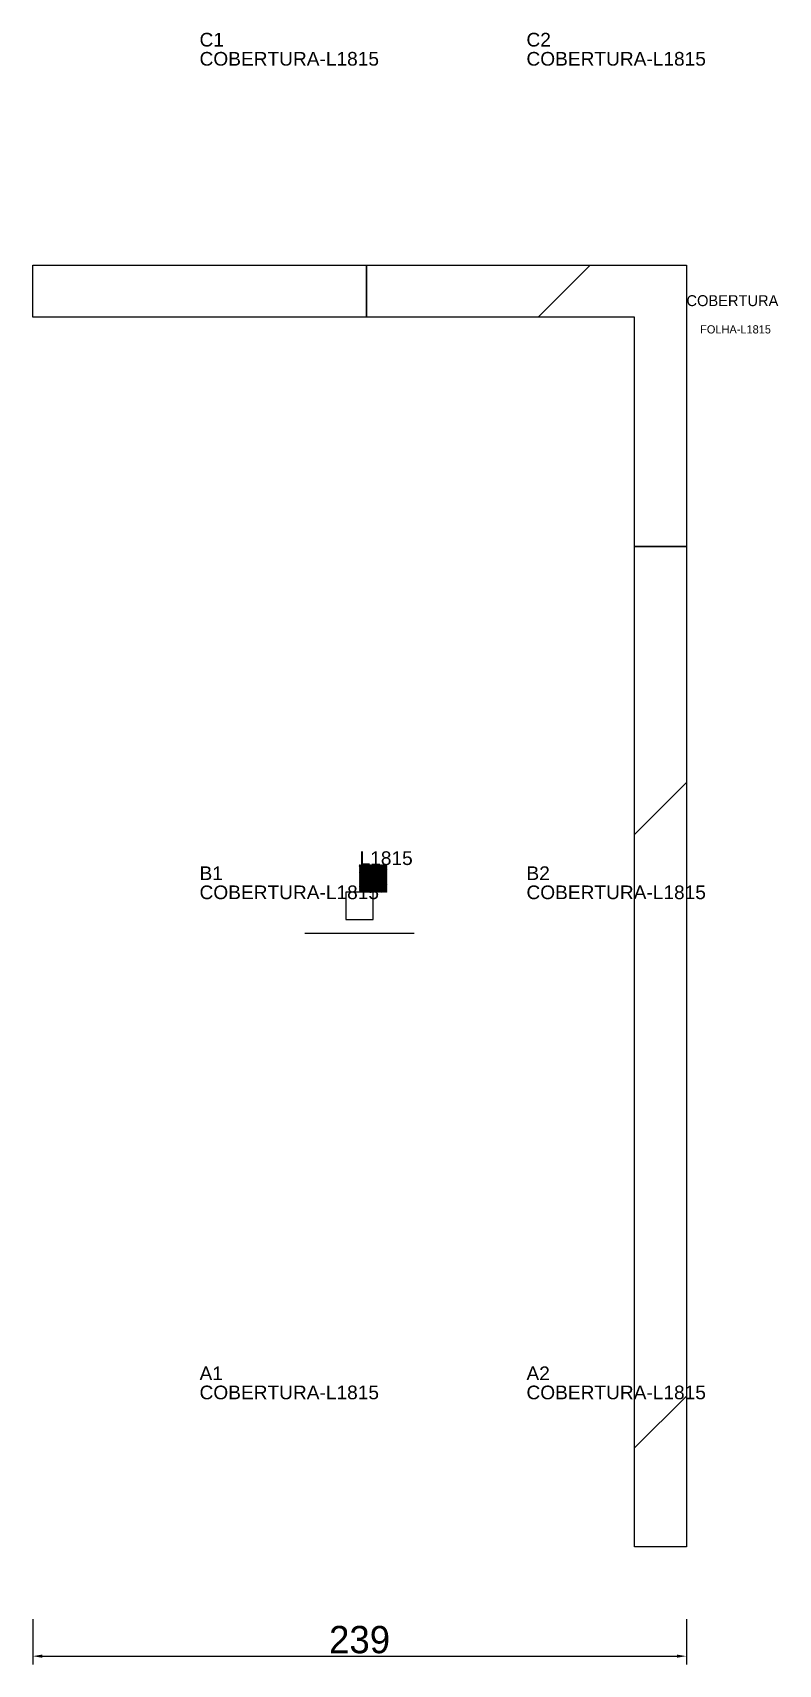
# Model space of a CAD drawing. Header units: metres. Extents: x 222 to 495, y -310 to 287.
import ezdxf

# ---------------------------------------------------------------- set-up
doc = ezdxf.new("R2010")
doc.units = ezdxf.units.M
for name, color, linetype in [('3', 3, 'CONTINUOUS'), ('AUX00', 7, 'CONTINUOUS'), ('COTA', 241, 'CONTINUOUS'), ('FOLHA', 255, 'CONTINUOUS'), ('Hachura', 251, 'CONTINUOUS'), ('NOMENCLATURA', 7, 'CONTINUOUS'), ('Nível', 160, 'CONTINUOUS'), ('Painéis', 200, 'CONTINUOUS'), ('Pilares', 5, 'CONTINUOUS'), ('REAPROVEITAMENTO', 251, 'CONTINUOUS'), ('SARR_2.2x7', 40, 'CONTINUOUS')]:
    doc.layers.add(name, color=color, linetype=linetype)
doc.styles.add('ARIAL', font='Arial.ttf')
doc.styles.add('STR_STANDARD', font='arial.ttf')
doc.dimstyles.new('EZ DXF', dxfattribs={"dimtxt": 10, "dimasz": 3.5, "dimexe": 3, "dimexo": 1.5, "dimgap": 1, "dimtad": 1, "dimdec": 1, "dimdsep": 46, "dimcen": 2.5, "dimazin": 3, "dimtfac": 1, "dimtmove": 0, "dimatfit": 3})

msp = doc.modelspace()

# ---------------------------------------------------------------- hatches: boundary and pattern name
at = {"layer": 'Hachura'}
h = msp.add_hatch(dxfattribs=at)
h.set_pattern_fill('ANSI31', scale=50)
h.paths.add_polyline_path([(461.2, 201.5), (461.2, -267.5), (442.2, -267.5), (442.2, 182.5), (222.2, 182.5), (222.2, 201.5)])
h = msp.add_hatch(dxfattribs=at)
h.set_pattern_fill('ANSI31', scale=50)
h.paths.add_polyline_path([(461.2, 201.5), (461.2, -267.5), (442.2, -267.5), (442.2, 182.5), (222.2, 182.5), (222.2, 201.5)])
at = {"layer": 'Reaproveitamento'}
h = msp.add_hatch(dxfattribs=at)
h.set_pattern_fill('SOLID')
h.paths.add_polyline_path([(341.7, -28), (351.7, -28), (351.7, -18), (341.7, -18)])
h = msp.add_hatch(dxfattribs=at)
h.set_pattern_fill('SOLID')
h.paths.add_polyline_path([(341.7, -28), (351.7, -28), (351.7, -18), (341.7, -18)])

# ---------------------------------------------------------------- linework, layer by layer
at = {"layer": '3'}
for points in [[(344.2, 182.5), (344.2, 201.5)], [(344.2, 182.5), (344.2, 201.5)], [(442.2, 98.5), (461.2, 98.5)], [(442.2, 98.5), (461.2, 98.5)]]:
    msp.add_lwpolyline(points, close=True, dxfattribs=at)
at = {"layer": 'Painéis', "color": 200}
for p, q in [((222.2, 182.5), (222.2, 201.5)), ((222.2, 201.5), (461.2, 201.5)), ((222.2, 182.5), (222.2, 201.5)), ((222.2, 201.5), (461.2, 201.5)), ((461.2, 201.5), (461.2, -267.5)), ((461.2, 201.5), (461.2, -267.5)), ((442.2, 182.5), (222.2, 182.5)), ((442.2, 182.5), (222.2, 182.5)), ((442.2, -267.5), (442.2, 182.5)), ((442.2, -267.5), (442.2, 182.5)), ((461.2, -267.5), (442.2, -267.5)), ((461.2, -267.5), (442.2, -267.5))]:
    msp.add_line(p, q, dxfattribs=at)
at = {"layer": 'Pilares'}
msp.add_lwpolyline([(336.7, -38), (346.7, -38), (346.7, -28), (336.7, -28)], close=True, dxfattribs=at)
msp.add_lwpolyline([(336.7, -38), (346.7, -38), (346.7, -28), (336.7, -28)], close=True, dxfattribs=at)
at = {"layer": 'SARR_2.2x7'}
msp.add_line((321.7, -43), (361.7, -43), dxfattribs=at)
msp.add_line((321.7, -43), (361.7, -43), dxfattribs=at)

# ---------------------------------------------------------------- texts
at = {"layer": '3', "style": 'STR_STANDARD'}
for s, p in [('C1', (283.2, 281.5)), ('C1', (283.2, 281.5)), ('C2', (402.7, 281.5)), ('C2', (402.7, 281.5)), ('B1', (283.2, -23.5)), ('B1', (283.2, -23.5)), ('B2', (402.7, -23.5)), ('B2', (402.7, -23.5)), ('A1', (283.2, -206.5)), ('A1', (283.2, -206.5)), ('A2', (402.7, -206.5)), ('A2', (402.7, -206.5))]:
    msp.add_text(s, height=5, dxfattribs=at).set_placement(p)
at = {"layer": 'AUX00', "style": 'STR_STANDARD'}
for p in [(283.2, 274.5), (283.2, 274.5), (402.7, 274.5), (402.7, 274.5), (283.2, -30.5), (283.2, -30.5), (402.7, -30.5), (402.7, -30.5), (283.2, -213.5), (283.2, -213.5), (402.7, -213.5), (402.7, -213.5)]:
    msp.add_text('COBERTURA-L1815', height=5, dxfattribs=at).set_placement(p)
at = {"layer": 'FOLHA'}
msp.add_text('FOLHA-L1815', height=3, dxfattribs=at).set_placement((466.2, 176.5))
msp.add_text('FOLHA-L1815', height=3, dxfattribs=at).set_placement((466.2, 176.5))
at = {"layer": 'NOMENCLATURA', "insert": (341.7, -13), "char_height": 5, "attachment_point": 1, "style": 'ARIAL'}
msp.add_mtext('L1815', dxfattribs=at)
msp.add_mtext('L1815', dxfattribs=at)
at = {"layer": 'Nível'}
msp.add_text('COBERTURA', height=4, dxfattribs=at).set_placement((461.2, 186.5))
msp.add_text('COBERTURA', height=4, dxfattribs=at).set_placement((461.2, 186.5))

# ---------------------------------------------------------------- dimensions: what is measured, and where the dimension line sits
at = {"layer": 'COTA'}
msp.add_linear_dim(base=(222.2, -307.5), p1=(222.2, -292.5), p2=(461.2, -292.5), dimstyle='EZ DXF', dxfattribs=at).render()
msp.add_linear_dim(base=(222.2, -307.5), p1=(222.2, -292.5), p2=(461.2, -292.5), dimstyle='EZ DXF', dxfattribs=at).render()

doc.saveas('drawing.dxf')
